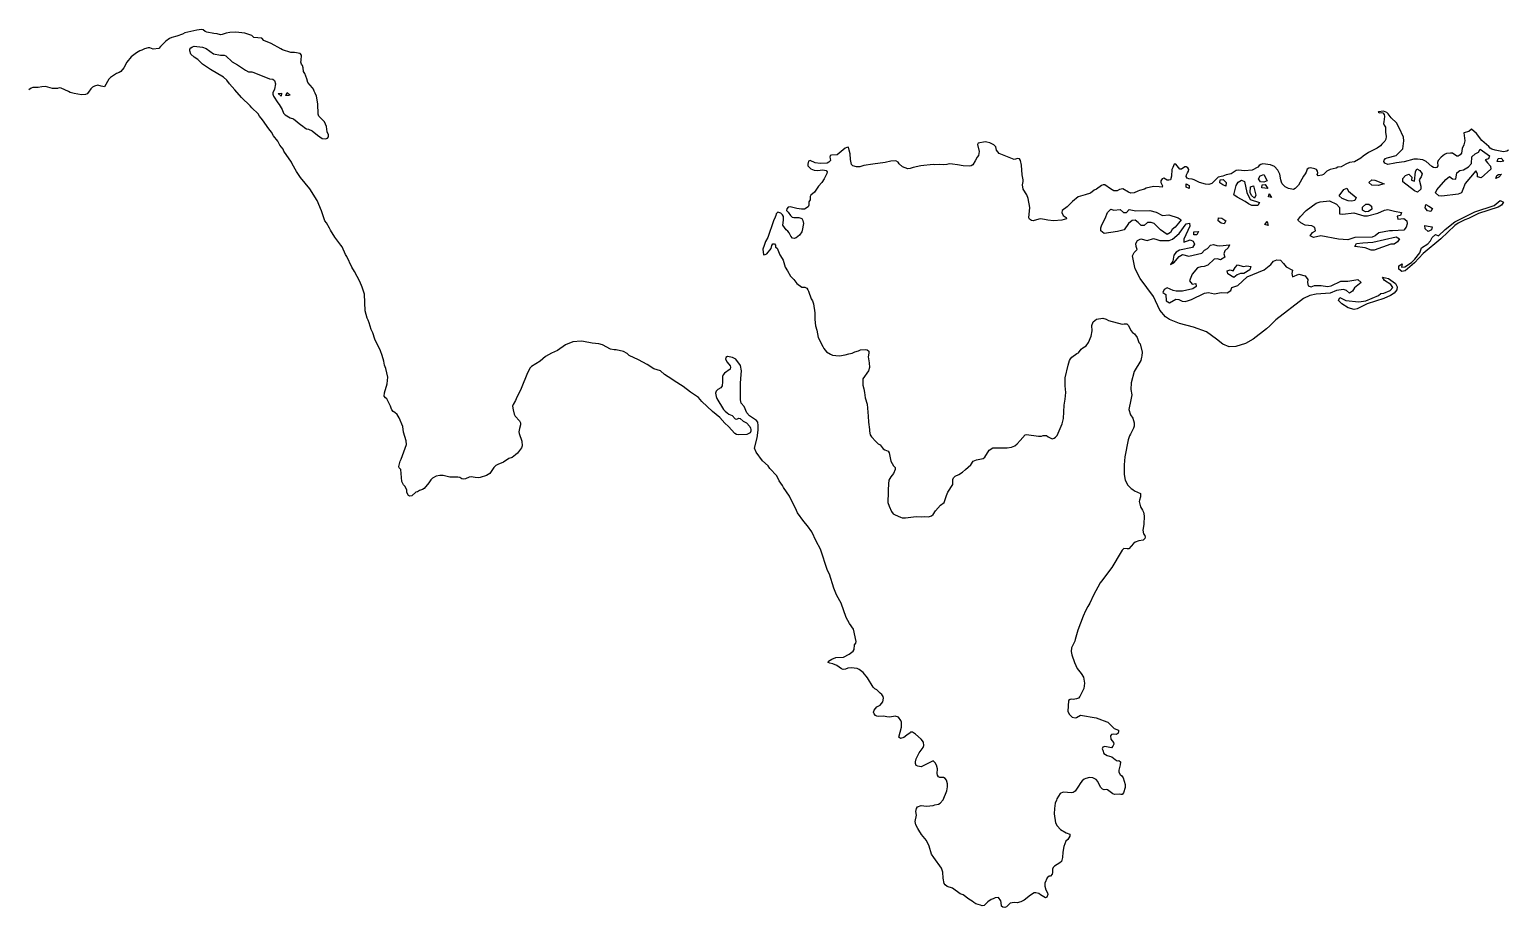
# Model space of a CAD drawing. Extents: x 496279 to 1293719, y 5653962 to 6239536.
# Drawn here: x 901077 to 1000141, y 5653962 to 5712726 of the extents above; entities that cross this region are included whole.
import ezdxf

# ---------------------------------------------------------------- set-up
doc = ezdxf.new("R2010")
doc.units = 0

# ---------------------------------------------------------------- blocks, each defined once
blk = doc.blocks.new('REGION0')
at = {"color": 7, "linetype": 'CONTINUOUS'}
blk.add_lwpolyline([(1000143.970341, 5704651.577874), (1000038.109805, 5704594.999189), (999816.658603, 5704534.421303), (999262.981121, 5704651.067976), (999038.099635, 5704718.034584), (998927.349296, 5704777.072777), (998821.307352, 5704900.148165), (998364.452927, 5705302.397722), (998002.318862, 5705762.685674), (997665.854204, 5706055.407135), (997489.23582, 5705914.565301), (997151.187954, 5705824.063399), (997226.208919, 5705269.914219), (997143.997551, 5705020.674062), (997036.858905, 5704772.553681), (996987.903149, 5704456.666853), (996903.358199, 5704334.931197), (996782.523156, 5704254.937195), (996680.430985, 5704262.425697), (996387.644723, 5704448.768432), (996260.600537, 5704458.376511), (996002.298522, 5704425.533079), (995870.009959, 5704358.066571), (995749.001752, 5704278.06257), (995641.104486, 5704196.468887), (995433.456877, 5703968.864404), (995398.370682, 5703830.891996), (995407.845191, 5703612.715627), (995335.83397, 5703503.577452), (995231.160841, 5703472.073752), (995130.76732, 5703492.48967), (995019.918031, 5703551.477873), (994623.233752, 5703885.940987), (994401.625878, 5704003.997378), (994047.721195, 5704055.547069), (993804.517376, 5704047.128752), (993166.014585, 5703876.442886), (992638.418804, 5703812.265721), (992534.298148, 5703793.739425), (992067.738329, 5703699.848202), (991856.429552, 5703778.272519), (991800.967801, 5703885.071161), (991807.391338, 5703986.140949), (991917.37481, 5704093.649449), (992022.691118, 5704137.190742), (992621.696171, 5704298.588465), (993062.858696, 5704751.847822), (993140.336932, 5705282.181765), (993118.320447, 5705513.935419), (992832.452474, 5706159.456327), (992639.490768, 5706492.999625), (992292.182784, 5706811.215988), (992094.257061, 5707080.712093), (991986.137157, 5707177.712695), (991763.473811, 5707270.764087), (991427.141086, 5707218.274584), (991413.584869, 5707206.846869), (991512.906426, 5707161.345968), (991616.045822, 5707178.852467), (991729.484316, 5707157.896658), (991823.49553, 5707036.340967), (991838.923561, 5706908.266579), (991788.285647, 5706554.357354), (991767.275159, 5706440.910042), (991822.283387, 5706322.103801), (991916.278109, 5706200.538112), (991904.247378, 5705855.947023), (991946.482747, 5705559.176372), (991934.262361, 5705394.129378), (991861.113209, 5705258.916418), (991654.562302, 5705057.266744), (991569.934893, 5704935.611073), (991341.697336, 5704786.01099), (990772.740249, 5704507.926602), (990409.451761, 5704252.917599), (990258.774899, 5704110.126154), (989832.974437, 5703872.8736), (989484.577999, 5703821.973779), (989260.554083, 5703722.363699), (988927.024956, 5703529.362296), (988708.270155, 5703506.796808), (988601.552048, 5703451.247917), (988199.433738, 5703364.565252), (987974.313121, 5703240.919979), (987754.313193, 5703026.84279), (987635.514881, 5702970.803997), (987389.779578, 5702925.443068), (987333.17165, 5703031.271904), (987379.158892, 5703142.619637), (987361.677638, 5703246.718819), (987280.109449, 5703354.637237), (987181.299136, 5703412.095747), (986879.895935, 5703472.48367), (986775.800017, 5703453.887389), (986669.444729, 5703385.361093), (986603.551947, 5703185.581046), (986530.963515, 5703063.355488), (986417.764151, 5702905.836989), (986080.367709, 5702304.557233), (985846.753842, 5702078.012538), (985740.951028, 5702022.493641), (985413.631044, 5702083.971346), (985179.01118, 5702202.547633), (984989.389053, 5702408.566434), (984945.834344, 5702513.79539), (984893.003027, 5702657.50665), (984818.748928, 5703046.018955), (984697.410887, 5703323.233518), (984471.877976, 5703555.846999), (984211.778361, 5703664.45528), (983693.393222, 5703739.380296), (983563.10016, 5703697.928586), (983442.825837, 5703629.982174), (983345.714174, 5703521.833801), (982973.198553, 5703306.446875), (982460.305166, 5703279.732217), (982053.882509, 5703321.563852), (981912.201896, 5703293.699424), (981576.578317, 5703074.573245), (981240.715607, 5703010.076143), (981015.553761, 5702910.546047), (980705.278, 5702856.966762), (980279.21367, 5702427.212705), (980069.331429, 5702353.167512), (979840.31876, 5702370.114123), (979453.661464, 5702499.478253), (979096.474924, 5702678.66242), (978958.537937, 5702713.735406), (978742.537257, 5702729.192315), (978618.189472, 5702776.812791), (978550.243467, 5702896.17892), (978571.220971, 5703009.516255), (978643.825895, 5703132.791602), (978715.754657, 5703241.949773), (978723.761401, 5703356.066952), (978668.332634, 5703462.745618), (978558.060556, 5703533.821404), (978456.009614, 5703541.299909), (978240.248065, 5703378.152535), (978138.30432, 5703385.621041), (977857.169479, 5703725.043163), (977753.098298, 5703707.436684), (977661.107324, 5703483.761415), (977600.376459, 5703359.996166), (977568.967923, 5702915.974962), (977513.415467, 5702677.742604), (977382.240098, 5702636.240903), (977281.706397, 5702655.766998), (977060.172736, 5702773.743405), (976941.918651, 5702730.791995), (976855.790494, 5702597.168717), (976860.738018, 5702481.611826), (976959.894658, 5702270.544035), (976940.409656, 5702170.154112), (976738.558897, 5702210.026138), (976355.42259, 5702211.825778), (975875.224095, 5702105.387064), (975756.450521, 5702050.418056), (975418.485113, 5701959.846169), (975313.317231, 5701916.304877), (975074.137399, 5701793.389457), (974844.04452, 5701784.411253), (974682.235727, 5701846.688798), (974302.694621, 5702065.884963), (974081.861859, 5702017.424655), (973935.909882, 5701938.520434), (973819.865692, 5701921.593819), (973718.358978, 5701942.019734), (973485.388289, 5702073.613418), (973095.44089, 5702331.491847), (972992.911687, 5702325.892967), (972887.587134, 5702282.331678), (972537.937322, 5702038.85037), (972392.612032, 5701973.033532), (972136.165339, 5701774.593216), (971783.629471, 5701672.71359), (971639.903881, 5701618.824367), (971327.385242, 5701539.170296), (970934.271426, 5701222.42364), (970589.560893, 5700864.325252), (970251.372847, 5700608.266459), (970216.764912, 5700482.461618), (970303.841346, 5700271.983709), (970512.461968, 5700155.517001), (970543.969454, 5700050.777946), (970229.991295, 5699958.246451), (969665.643652, 5699922.773545), (969298.174506, 5699961.885723), (969186.343957, 5699994.919117), (968820.070463, 5700060.146073), (968691.954313, 5700043.629376), (968312.223552, 5699917.794541), (968187.389259, 5699952.357629), (968052.181657, 5700025.532995), (968020.632942, 5700130.262051), (968070.751366, 5700816.13489), (967960.405075, 5701410.795969), (967876.008551, 5701659.196293), (967636.226769, 5702046.908758), (967579.486908, 5702332.241697), (967634.48689, 5702557.486652), (967629.506382, 5702673.133525), (967563.407453, 5702997.028752), (967521.856492, 5703650.828005), (967467.169853, 5703961.105955), (967385.634647, 5704068.984382), (967285.768862, 5704101.49788), (967024.42412, 5704018.664445), (966913.038848, 5704064.665245), (966020.538388, 5704435.681049), (965857.954483, 5704663.545481), (965797.446257, 5704884.761242), (965678.450044, 5705008.426511), (965407.531841, 5705142.639671), (965205.66459, 5705183.551489), (965092.127146, 5705203.557489), (964614.270479, 5705123.173564), (964581.699275, 5705023.323532), (964688.763708, 5704556.216944), (964644.021594, 5704291.349913), (964546.068852, 5704183.291522), (964426.833508, 5703936.710834), (964267.242856, 5703680.881995), (964160.813355, 5703611.315907), (964056.23093, 5703580.871995), (963610.698091, 5703600.29811), (963245.991313, 5703677.512669), (962903.49892, 5703714.525267), (962687.522979, 5703729.992174), (962532.475802, 5703690.650041), (962287.721759, 5703669.224326), (962046.719588, 5703686.810809), (961726.185959, 5703671.783814), (961612.730974, 5703692.859599), (960776.170525, 5703598.978374), (960271.151949, 5703495.749018), (960061.137774, 5703420.764013), (959905.645321, 5703394.42928), (959545.638691, 5703534.501268), (959330.982089, 5703741.589854), (959263.085559, 5703861.855803), (959116.391454, 5703948.568463), (958768.638194, 5703909.586258), (958393.236516, 5703834.741226), (957563.577865, 5703713.615449), (956972.488852, 5703617.134743), (956699.707081, 5703547.788611), (956469.696661, 5703538.820404), (956218.36241, 5703594.929184), (956136.79422, 5703702.80761), (956058.351217, 5704040.260126), (956047.441925, 5704411.845816), (955987.461435, 5704645.169156), (955938.332516, 5704852.91761), (955822.23885, 5704835.951003), (955715.561973, 5704780.442104), (955185.49243, 5704333.221539), (954801.811895, 5704321.863811), (954698.235467, 5704291.349913), (954677.818682, 5704190.890003), (954708.245958, 5704086.310917), (954725.273689, 5703970.224132), (954628.359927, 5703862.115751), (954508.943174, 5703794.179337), (954034.21994, 5703764.81521), (953704.912701, 5703801.227928), (953371.548491, 5703953.297517), (953266.364117, 5703909.706234), (953200.405368, 5703709.996172), (953205.41886, 5703594.389292), (953420.603198, 5703400.488068), (953631.738811, 5703321.02396), (953860.075319, 5703291.939776), (954208.397545, 5703343.919381), (954435.291024, 5703301.857792), (954503.731782, 5703194.649232), (954482.746032, 5703081.181923), (954410.174091, 5702958.966364), (954305.179373, 5702736.880777), (954147.097715, 5702493.089531), (953925.036317, 5702254.067331), (953653.656346, 5701851.707795), (953410.254626, 5701652.787575), (953364.778628, 5701553.537423), (953374.302613, 5701336.48083), (953275.220187, 5701203.41744), (953284.191698, 5700972.253669), (953225.151237, 5700861.515814), (952983.431676, 5700700.597995), (952779.890512, 5700702.507613), (952477.093759, 5700749.858144), (952038.009194, 5700870.464025), (951896.493498, 5700842.529611), (951799.390081, 5700734.411233), (951778.363101, 5700621.053902), (951885.015241, 5700512.025706), (952047.425982, 5700283.28145), (952166.93344, 5700171.733758), (952266.856946, 5700139.300244), (952599.347093, 5700153.767351), (952810.548673, 5700075.323038), (952866.472193, 5699955.576985), (952914.059134, 5699735.800936), (952906.588372, 5699633.82133), (952863.990185, 5699395.019086), (952799.086908, 5699195.249036), (952654.495501, 5698962.925496), (952436.771433, 5698774.893099), (952305.455884, 5698732.451587), (952193.691302, 5698766.454787), (952074.637368, 5698890.020076), (951963.713866, 5699127.542576), (951870.139683, 5699235.940898), (951748.562511, 5699321.533781), (951542.01985, 5699642.489596), (951590.489099, 5699971.333834), (951570.047577, 5700214.955114), (951513.538599, 5700321.68377), (951407.620343, 5700443.69937), (951207.352792, 5700496.648781), (951098.894806, 5700402.087691), (951064.872328, 5700290.260055), (951017.310125, 5700165.934917), (950910.666231, 5699930.871925), (950523.143119, 5698797.53857), (950364.401791, 5698540.689935), (950293.742893, 5698278.072454), (950198.956567, 5698016.374788), (950236.392837, 5697656.686719), (950351.876308, 5697660.715913), (950470.089163, 5697703.58734), (950752.353689, 5698078.42238), (950805.267465, 5698278.662336), (950864.266696, 5698389.40019), (950966.762915, 5698394.939083), (951035.352098, 5698287.64054), (951052.223157, 5698171.573751), (951160.88729, 5698087.630539), (951333.926964, 5697641.659724), (951495.414168, 5697412.965459), (951551.469622, 5697294.229204), (951683.279924, 5696825.093022), (951844.165179, 5696583.371362), (952048.077406, 5696224.323165), (952274.566838, 5695990.779869), (952471.437089, 5695721.373745), (952812.362766, 5695492.749465), (953016.332714, 5695477.862442), (953139.064309, 5695418.244365), (953208.552292, 5695310.985815), (953264.178961, 5695205.176974), (953444.268857, 5694693.769246), (953525.325803, 5694573.913215), (953587.301794, 5694364.555083), (953671.088124, 5693759.146153), (953689.633096, 5693311.025768), (953723.663819, 5692900.347896), (953818.342949, 5692612.335493), (953897.198246, 5692121.413668), (954211.36606, 5691511.915556), (954290.757338, 5691378.992138), (954466.872723, 5691161.725588), (954735.102771, 5690989.420045), (954859.318623, 5690941.839561), (955086.261578, 5690900.827762), (955328.665547, 5690895.228882), (955715.034237, 5690944.429043), (955963.40822, 5691028.862158), (956182.649528, 5691064.35506), (956368.140472, 5691152.517429), (956602.389272, 5691212.445445), (956747.69807, 5691278.27228), (957081.928096, 5691305.6768), (957195.374836, 5691284.631009), (957303.973002, 5691200.697794), (957307.35381, 5691072.113508), (957249.682165, 5690808.886149), (957295.933274, 5690562.165488), (957310.79234, 5690421.003718), (957340.419767, 5690112.825348), (957284.883803, 5689874.552998), (956888.364441, 5689341.269644), (956883.928161, 5688920.293831), (956955.873415, 5688685.460793), (957015.14476, 5688438.090263), (957052.581029, 5688078.432188), (957175.650705, 5687660.775711), (957258.389808, 5686850.727705), (957280.125933, 5686453.627118), (957346.86804, 5685964.224989), (957338.877788, 5685850.237784), (957384.625899, 5685591.389549), (957464.594389, 5685470.52372), (957773.179746, 5685142.059406), (957916.550764, 5685004.366942), (958050.175158, 5684918.284157), (958249.477942, 5684660.775654), (958358.661565, 5684588.800048), (958582.273187, 5684496.688468), (958650.804649, 5684389.399924), (958776.677921, 5683831.221549), (958945.306052, 5683512.83522), (959051.727307, 5683402.897206), (959068.144843, 5683274.782826), (958958.887007, 5683001.73743), (958777.914802, 5682785.020769), (958646.871367, 5682564.074954), (958604.248442, 5682325.262712), (958598.105265, 5681891.219512), (958588.111266, 5681752.2673), (958577.3504, 5681075.65261), (958648.207198, 5680815.764583), (958814.097699, 5680459.415846), (958930.941739, 5680310.855555), (959053.013663, 5680237.340257), (959425.380859, 5680083.591004), (959525.279627, 5680051.017518), (959753.220333, 5680034.060909), (960475.23734, 5680122.673188), (960805.204249, 5680099.05791), (961048.919312, 5680119.473828), (961291.438724, 5680114.764769), (961499.655298, 5680175.922539), (961608.632774, 5680258.366052), (961753.743671, 5680502.757178), (962100.58164, 5680885.680601), (962343.554574, 5681072.623216), (962492.211198, 5681534.460857), (962584.342352, 5681757.086336), (962915.735798, 5682270.173729), (962914.828752, 5682614.184933), (962960.956173, 5682726.492474), (963070.296467, 5682820.053763), (963321.399834, 5682942.409294), (963563.342035, 5683104.29692), (963779.128321, 5683267.284325), (964121.084732, 5683587.350318), (964292.236101, 5683829.511891), (964516.358967, 5683929.011993), (964956.292857, 5684012.015393), (965077.738095, 5684104.956807), (965366.962139, 5684569.743858), (965595.785153, 5684732.15138), (966055.401945, 5684737.040402), (966565.491735, 5684725.65268), (966850.700038, 5684781.351541), (967074.204463, 5684867.794254), (967236.400812, 5684996.188578), (967443.495947, 5685211.765466), (967765.315933, 5685596.768473), (967868.925345, 5685627.412345), (968665.072762, 5685506.116602), (968870.205379, 5685517.134398), (968973.823037, 5685547.768272), (969191.489383, 5685545.208784), (969313.041817, 5685459.625899), (969583.976512, 5685325.272767), (969702.280072, 5685368.284166), (969808.511672, 5685436.87045), (969906.53038, 5685544.858854), (970244.297887, 5686337.580325), (970334.515999, 5686700.727702), (970372.702643, 5687591.749515), (970453.503966, 5687994.458981), (970497.594656, 5688424.892902), (970453.743096, 5688888.190251), (970440.52496, 5689412.435412), (970642.0129, 5690253.27726), (970741.557096, 5690577.852351), (970800.473868, 5690688.610202), (970885.521817, 5690797.238478), (971234.190369, 5691039.779974), (971340.413723, 5691083.281275), (971523.645298, 5691325.962743), (971632.144513, 5691419.484041), (971859.813105, 5691556.956549), (972003.464482, 5691789.390067), (972187.298006, 5692209.706011), (972263.926917, 5692561.39568), (972225.583601, 5692922.173532), (972320.798712, 5693169.863998), (972549.572251, 5693332.341506), (972976.667315, 5693416.874601), (973201.441605, 5693349.838007), (973348.993281, 5693262.21553), (974274.658648, 5693003.847198), (974392.228325, 5693033.821204), (974582.2545, 5693020.433881), (974701.803187, 5692909.925981), (974856.817379, 5692579.032153), (974949.187664, 5692444.629031), (975096.92075, 5692357.846386), (975270.925191, 5692115.534844), (975374.856192, 5691788.920161), (975469.395141, 5691679.452052), (975595.944576, 5691134.191094), (975591.376361, 5690892.679392), (975557.898111, 5690792.799366), (975516.792427, 5690565.95473), (975068.876531, 5689845.298848), (974859.348863, 5689068.9641), (974853.271653, 5688634.900904), (974905.171187, 5688286.54057), (974813.089507, 5687718.754116), (974747.040054, 5687519.044055), (974718.031067, 5687291.589541), (974819.33988, 5686927.002452), (974983.449272, 5686711.125623), (975075.019707, 5686398.168208), (975072.578928, 5686180.611716), (975024.365301, 5686044.268981), (974817.435083, 5685650.147798), (974756.968086, 5685527.362353), (974660.540831, 5685252.787263), (974451.334752, 5684119.383922), (974401.315278, 5683599.997789), (974391.849014, 5682949.317913), (974467.587371, 5682573.882993), (974647.100056, 5682228.881986), (974861.014529, 5682008.776003), (974983.259617, 5681936.210515), (975103.385515, 5681838.680019), (975487.173247, 5681670.313689), (975484.757205, 5681453.746998), (975417.635788, 5681229.031937), (975410.099059, 5681127.032335), (975487.074296, 5680776.47244), (975623.535271, 5680549.867757), (975704.48502, 5680428.931942), (975736.371816, 5680171.713381), (975721.141686, 5679598.617989), (975641.742162, 5679207.866132), (975701.697915, 5678974.492802), (975781.608683, 5678853.626973), (975813.165645, 5678748.817933), (975779.629673, 5678649.057883), (975682.757141, 5678541.979297), (975374.468636, 5678512.415209), (975137.407993, 5678414.444801), (975029.469497, 5678332.99109), (974722.673495, 5677972.213239), (974606.530354, 5677955.346612), (974378.094896, 5677984.370808), (974268.136161, 5677877.952089), (974197.056724, 5677767.624153), (973572.002954, 5676714.854687), (972892.476937, 5675793.728894), (972795.357029, 5675685.64051), (972352.817442, 5674862.525117), (972109.795033, 5674331.541304), (971966.679637, 5674112.155177), (971817.223163, 5673815.784445), (971651.044057, 5673457.985998), (971288.398747, 5672513.904797), (971116.36507, 5671887.58005), (971095.907056, 5671787.150134), (970871.289438, 5671331.631229), (970855.13577, 5671102.627025), (970902.112516, 5670869.83358), (971068.637949, 5670346.868163), (971245.347037, 5669963.964736), (971527.306466, 5669624.552612), (971674.60252, 5669371.253267), (971735.24268, 5668971.323245), (971696.577775, 5668616.914121), (971428.380711, 5668087.120069), (971331.442212, 5667979.001691), (971212.553195, 5667924.042682), (970991.877105, 5667875.632363), (970891.425863, 5667896.028284), (970775.348689, 5667879.131663), (970667.946175, 5667809.655557), (970627.937193, 5667085.130448), (970727.910174, 5666874.132644), (970812.620041, 5666816.224224), (970907.158991, 5666707.665934), (971107.467772, 5666654.746517), (971211.712116, 5666673.242818), (971465.520129, 5666833.580753), (972524.917087, 5666654.426581), (972885.797779, 5666514.094644), (972997.059362, 5666467.044054), (973308.769906, 5666368.10384), (973736.821491, 5665928.931666), (974010.403111, 5665832.590932), (974028.882116, 5665729.471554), (973996.500567, 5665629.53154), (973886.879913, 5665535.040437), (973672.520162, 5665563.584728), (973543.455737, 5665547.178009), (973484.341063, 5665436.470149), (973506.802825, 5665217.733892), (973694.767532, 5664999.817471), (973699.764531, 5664885.250382), (973652.095132, 5664760.925245), (973542.062184, 5664653.516725), (973114.373417, 5664735.500329), (972971.159071, 5664694.748479), (972937.029397, 5664582.870852), (972980.584105, 5664477.561912), (973042.659048, 5664268.25377), (973261.974569, 5664125.162385), (973575.705351, 5664051.167183), (973790.807231, 5663857.026007), (973939.035068, 5663782.300951), (974042.12499, 5663800.817248), (974150.236649, 5663703.776654), (974123.214919, 5663501.27715), (974033.508051, 5663150.177364), (974049.966817, 5663021.093178), (974140.110715, 5662861.575079), (974248.197637, 5662764.514489), (974329.114402, 5662643.568676), (974462.499666, 5662187.219937), (974460.471181, 5661982.780821), (974345.746331, 5661633.640642), (974273.702126, 5661524.512466), (974171.156432, 5661519.013565), (974071.257664, 5661551.467075), (973750.006644, 5661523.502668), (973637.252558, 5661557.625844), (973287.404845, 5661837.829808), (973187.052554, 5661858.375699), (973070.868184, 5661841.41909), (972958.056376, 5661874.532468), (972814.70185, 5662012.264925), (972625.970277, 5662396.768031), (972532.033276, 5662518.253736), (972311.513858, 5662636.330123), (972083.103137, 5662665.464297), (971835.265137, 5662594.088571), (971729.38811, 5662537.58987), (971594.328933, 5662432.220941), (971497.332713, 5662325.132357), (971307.66111, 5662006.556066), (971109.43029, 5661740.449283), (970987.935577, 5661646.408089), (970884.862147, 5661628.971576), (970325.75888, 5661668.65364), (970115.967344, 5661594.618446), (969898.581357, 5661240.119339), (969866.183317, 5661140.279305), (969786.618875, 5660929.131531), (969724.42849, 5660588.729605), (969710.715601, 5660232.280887), (969807.324266, 5659626.202092), (969907.280755, 5659414.094509), (970132.698223, 5659180.411241), (970524.657616, 5658948.537612), (970760.365935, 5658854.776362), (970752.293224, 5658740.779159), (970620.590119, 5658507.90573), (970496.96797, 5658389.029503), (970357.225137, 5658041.029096), (970291.3406, 5657662.734748), (970277.578236, 5657306.276033), (970194.847378, 5657045.158251), (970097.851158, 5656937.049871), (969738.743328, 5656733.200637), (969641.689387, 5656625.212232), (969608.24412, 5656525.332207), (969605.588949, 5656308.775514), (969584.545477, 5656195.338199), (969473.43232, 5656062.884687), (969369.245697, 5656044.378388), (969234.203012, 5655939.999262), (969092.975922, 5655580.151225), (969090.864978, 5655375.622127), (969163.783245, 5655140.609125), (969275.803449, 5654927.991644), (969281.295201, 5654825.442152), (969230.40991, 5654650.13721), (969123.584608, 5654594.678301), (968793.535239, 5654796.937853), (968686.462561, 5654893.868468), (968485.172521, 5654946.947853), (968382.107337, 5654929.381366), (968128.736355, 5654781.121016), (967695.456885, 5654442.188796), (967576.097853, 5654374.192394), (967470.962955, 5654330.751081), (967236.00501, 5654258.845461), (967021.12577, 5654299.437343), (966775.340992, 5654254.136403), (966514.103446, 5653991.818861), (966396.344113, 5653961.954833), (966282.320162, 5653969.97323), (966173.75498, 5654055.036219), (966164.898911, 5654285.180194), (966134.949895, 5654401.776877), (965972.011418, 5654617.703696), (965753.281354, 5654595.168203), (965621.017529, 5654528.811473), (965491.309924, 5654499.507333), (965260.953178, 5654325.072217), (965014.681893, 5654087.239779), (964884.001276, 5654058.895447), (964774.22395, 5654117.913644), (964459.544892, 5654190.999029), (964326.538938, 5654290.189193), (964218.493246, 5654387.219788), (963985.580278, 5654518.853464), (963611.481449, 5654814.224396), (963411.131439, 5654867.223797), (962902.402219, 5655248.777493), (962553.329619, 5655363.494552), (962407.295183, 5655463.294594), (962350.786206, 5655569.063442), (962274.074837, 5655919.573347), (962251.514125, 5656316.69393), (962168.742037, 5656578.151644), (961646.200978, 5657305.386211), (961496.686783, 5657532.650762), (961330.285038, 5658055.606181), (961168.088689, 5658449.907328), (960824.953118, 5658832.100897), (960655.920939, 5659137.519819), (960574.426963, 5659246.408043), (960439.128656, 5659498.107708), (960403.102431, 5659705.306272), (960485.717846, 5660146.038134), (960451.926253, 5660378.18171), (960478.849033, 5660580.671216), (960564.523668, 5660702.246903), (960812.295701, 5660773.512651), (961154.763356, 5660735.310291), (961603.990347, 5660779.751404), (961723.811147, 5660834.670421), (961969.604171, 5660880.941168), (962075.365756, 5660937.449867), (962269.457147, 5661152.60684), (962519.546271, 5661773.492674), (962575.807872, 5662024.752427), (962566.275642, 5662241.75903), (962493.332637, 5662476.78203), (962400.533566, 5662599.177553), (962301.7315, 5662656.716047), (962060.176855, 5662661.365117), (961960.937757, 5662706.896012), (961892.35682, 5662814.254542), (961873.910799, 5662917.313932), (961885.438531, 5663248.777646), (961838.577227, 5663481.581089), (961746.792399, 5663629.09159), (961616.416879, 5663766.164178), (961379.405712, 5663668.313746), (960808.329436, 5663364.504502), (960581.485431, 5663406.686067), (960458.712608, 5663466.27415), (960415.768094, 5663584.480511), (960412.387285, 5663711.965017), (960477.381267, 5663911.785057), (960660.893202, 5664319.853451), (960941.129243, 5664669.633501), (960988.749167, 5664793.888653), (960953.308399, 5665013.094816), (960803.233485, 5665228.421754), (960430.190128, 5665548.787687), (960210.899345, 5665692.818884), (960082.395638, 5665689.429562), (960067.676752, 5665651.957055), (959850.917452, 5665488.999644), (959635.106428, 5665325.992242), (959413.754176, 5665265.624315), (959305.659009, 5665362.65491), (959482.904079, 5666038.81969), (959480.611726, 5666370.973266), (959437.997047, 5666476.11224), (959275.611043, 5666704.946478), (959062.859237, 5666771.54316), (958712.467297, 5666694.728521), (958496.474864, 5666710.23542), (958284.184828, 5666763.754717), (957937.577744, 5666749.977472), (957836.656487, 5666757.425983), (957737.326684, 5666802.886891), (957657.358194, 5666923.792713), (957614.438418, 5667041.96908), (957662.041851, 5667165.244427), (957843.154236, 5667381.931094), (958055.699894, 5667495.028476), (958238.222324, 5667723.662754), (958280.894724, 5667963.464798), (958250.92097, 5668080.111471), (958171.603905, 5668214.014693), (958062.956264, 5668298.017894), (957823.067286, 5668520.303441), (957700.863428, 5668592.838935), (957581.900198, 5668716.444216), (957217.754139, 5669329.311655), (956912.97013, 5669695.738376), (956645.28431, 5669881.021323), (956510.101445, 5669955.186492), (956105.29498, 5670009.215687), (955899.692348, 5669986.150299), (955727.84008, 5669909.415645), (955586.662465, 5669893.628802), (955473.850657, 5669927.701988), (955145.994692, 5670155.746383), (954886.538254, 5670276.52223), (954684.085546, 5670303.496836), (954572.741505, 5670349.497637), (954605.296217, 5670449.357667), (954820.002294, 5670587.390063), (955094.919746, 5670682.581026), (955606.617481, 5670709.11572), (955980.180328, 5670924.392669), (956236.75071, 5671123.702811), (956308.745439, 5671232.860981), (956331.132988, 5671537.809997), (956415.785134, 5671659.495662), (956449.238647, 5671759.295704), (956279.068537, 5672588.159947), (955999.871476, 5672965.644457), (955785.726118, 5673364.184757), (955433.7922, 5674321.443323), (955343.384433, 5674480.901435), (955130.797545, 5674891.479327), (954957.304348, 5675325.302571), (954655.818689, 5676266.314386), (954519.877204, 5676506.06644), (954061.489047, 5677942.379205), (953768.603835, 5678486.900311), (953468.313827, 5679095.778547), (953191.763692, 5679511.175476), (952943.084612, 5679784.88074), (952513.754917, 5680377.502227), (952459.917603, 5680521.213487), (951980.881776, 5681488.04014), (951576.586555, 5682078.482063), (951510.149545, 5682210.875587), (951288.48395, 5682507.356297), (951135.605439, 5682863.195136), (950672.327478, 5683342.829218), (950544.70608, 5683517.924202), (950173.740684, 5683864.224949), (949755.880999, 5684443.169171), (949633.512223, 5684694.268956), (949825.377228, 5685407.936236), (949887.196549, 5685901.707491), (949876.559371, 5686118.814074), (949884.104346, 5686220.783682), (949861.617846, 5686439.459951), (949781.624619, 5686560.2258), (949305.466603, 5686861.965458), (949116.495899, 5687079.951865), (948955.470464, 5687500.147833), (948740.846846, 5687707.206426), (948705.917322, 5687939.389993), (948698.042512, 5689062.9653), (948739.783128, 5689646.898524), (948757.371578, 5689887.800348), (948705.472045, 5690236.040707), (948391.889688, 5690655.036916), (948170.957975, 5690785.000925), (947830.650739, 5690848.158295), (947711.390658, 5690780.151895), (947703.367422, 5690666.174688), (947802.334407, 5690454.217076), (948015.919045, 5690222.193476), (948033.359069, 5690119.134086), (947998.775872, 5689993.299251), (947635.11632, 5689726.422621), (947537.452184, 5689605.376828), (947503.413214, 5689493.539193), (947502.910216, 5689136.4706), (947471.105879, 5688870.083872), (947384.936491, 5688736.460594), (947172.448554, 5688623.463192), (947062.473328, 5688517.044473), (947027.964343, 5688392.19944), (947062.761933, 5688159.92589), (947117.267163, 5688028.162241), (947561.299253, 5687293.619135), (947681.812707, 5687183.071243), (947799.761694, 5687059.505953), (947921.4708, 5686974.952862), (948131.963235, 5686882.461359), (948346.067364, 5686663.415164), (948447.92865, 5686655.956656), (948580.258442, 5686723.323184), (948680.132473, 5686689.909866), (948884.341552, 5686522.433358), (949105.817492, 5686404.446953), (949317.711726, 5686159.415954), (949361.299418, 5686054.196996), (949392.81515, 5685949.56792), (949383.711705, 5685835.530725), (949337.740955, 5685724.272975), (949126.811488, 5685624.172993), (948563.065794, 5685600.827661), (948436.75549, 5685622.483331), (948314.617599, 5685696.048619), (947900.130477, 5686146.398557), (947661.148546, 5686367.524337), (947317.831566, 5686749.747899), (946824.777753, 5687168.504156), (946119.178282, 5687819.254018), (945883.4947, 5688091.3696), (945347.537602, 5688448.908099), (944852.381091, 5688841.669555), (944265.909768, 5689215.444807), (944095.550003, 5689330.191859), (943607.930221, 5689646.438616), (943331.602725, 5689883.19127), (942894.093121, 5690016.764558), (942455.404358, 5690303.787159), (941865.346079, 5690613.505221), (941248.628888, 5690913.295269), (941104.763118, 5691038.95014), (940859.390633, 5691184.081117), (940381.402033, 5691282.331469), (940240.826366, 5691279.452045), (940002.578318, 5691335.03093), (939461.90458, 5691629.542033), (939210.685771, 5691685.710801), (938767.338089, 5691730.241895), (938174.344279, 5691836.390667), (938035.994998, 5691859.536039), (937471.804027, 5691823.103325), (936984.942866, 5691628.882165), (936434.769881, 5691246.848565), (936038.86896, 5691071.713588), (935638.342103, 5690832.551416), (935271.98615, 5690526.772566), (934709.765943, 5690171.363641), (934601.373924, 5690077.842344), (934424.37623, 5689745.698766), (934004.677716, 5688704.157054), (933672.863731, 5688000.757721), (933626.892981, 5687888.440182), (933467.228115, 5687632.751315), (933434.211634, 5687519.823899), (933467.541459, 5687274.722914), (933547.625391, 5686975.352782), (933615.637363, 5686855.996651), (933899.155262, 5686529.761892), (933967.010562, 5686409.405961), (933968.882375, 5686268.944051), (933899.781948, 5686019.32397), (933859.245229, 5685804.436943), (933875.629782, 5685676.332562), (934042.872606, 5685166.654488), (934084.3576, 5684856.926427), (934036.778905, 5684732.661278), (933755.124574, 5684370.073789), (933633.1516, 5684264.034994), (933403.908046, 5684089.599878), (933180.453096, 5684003.167163), (932819.39924, 5683774.332925), (932437.689469, 5683622.713246), (932304.930891, 5683543.319124), (932167.818492, 5683412.9252), (931908.378546, 5683010.18574), (931681.814902, 5682873.763022), (931263.683103, 5682737.66024), (931147.597684, 5682720.723627), (930931.704201, 5682736.200532), (930653.983151, 5682781.541465), (930524.39099, 5682753.197133), (930273.864834, 5682642.769217), (930157.78766, 5682625.822606), (930031.262964, 5682647.418287), (929897.73752, 5682733.551062), (929771.930214, 5682768.134146), (929223.497109, 5682770.243724), (928784.998001, 5682877.732228), (928555.515317, 5682881.841407), (928308.36997, 5682823.423089), (928068.777844, 5682687.600251), (927958.678929, 5682580.081753), (927829.828896, 5682385.240717), (927509.130349, 5682000.197719), (927401.777311, 5681931.731411), (927192.422806, 5681869.773801), (927072.634989, 5681788.81999), (926954.925132, 5681758.875978), (926682.893736, 5681524.212907), (926553.293328, 5681494.808787), (926453.49351, 5681527.262297), (926353.471054, 5681739.169919), (926339.255167, 5681893.189118), (926229.378891, 5682130.691622), (926135.417152, 5682252.157332), (926011.943429, 5682478.132141), (925941.597874, 5683274.382906), (925834.112902, 5683384.440896), (925816.615156, 5683487.520282), (925904.738816, 5683825.472698), (925965.766532, 5683961.185558), (926329.797149, 5684942.949224), (926297.069273, 5685201.107598), (926135.30171, 5685786.780474), (926071.915673, 5686148.508136), (925833.626395, 5686727.482352), (925709.187905, 5686953.597133), (925552.829635, 5687091.769501), (925430.650514, 5687164.404976), (925336.218761, 5687273.733112), (925292.672298, 5687378.992062), (925251.352221, 5687509.176028), (925019.107169, 5687998.588155), (924908.925796, 5688069.663941), (924840.40258, 5688176.922491), (924856.449051, 5688405.826715), (925040.777327, 5689017.394413), (925073.257826, 5689461.155669), (924949.487252, 5690045.178876), (924862.996276, 5690267.554405), (924818.171702, 5690526.242672), (924705.516567, 5690904.167094), (924574.959637, 5691219.783977), (924197.034723, 5692000.407867), (924061.019025, 5692418.43427), (923951.052044, 5692655.986764), (923817.139044, 5693098.94818), (923752.40893, 5693270.243924), (923684.982415, 5693402.597456), (923567.231329, 5693896.038777), (923521.35953, 5695022.123582), (923350.01026, 5695480.771861), (923211.24044, 5695860.935835), (922851.827513, 5696537.420551), (922656.111685, 5696831.741692), (922324.470863, 5697545.129028), (922245.137305, 5697677.992458), (922026.959715, 5698191.869693), (921919.45825, 5698301.937681), (921524.926145, 5698840.549969), (921226.582164, 5699307.876513), (921159.262845, 5699441.179854), (920968.288394, 5699799.448208), (920849.465344, 5699922.013697), (920630.553871, 5700601.357841), (920334.04872, 5701274.123301), (919842.743033, 5702074.643212), (919232.66377, 5702820.244106), (918957.078402, 5703235.471068), (918660.79589, 5703728.702432), (918617.818393, 5703846.898795), (918110.375529, 5704597.998589), (918055.878545, 5704729.702251), (917846.078763, 5704999.538289), (917778.182233, 5705118.914416), (917697.867417, 5705252.75765), (917417.400491, 5705604.907226), (917281.994988, 5705856.436925), (917094.689952, 5706087.200777), (916690.914221, 5706690.420144), (916479.003495, 5706935.371159), (916387.169192, 5707081.711894), (915958.020905, 5707495.56913), (915852.737581, 5707630.472152), (915267.296991, 5708183.511555), (914819.661455, 5708700.378191), (914464.98166, 5709095.889096), (914291.125644, 5709338.000679), (914076.477288, 5709544.919299), (913206.380869, 5710053.227647), (913059.884664, 5710140.780138), (912670.654656, 5710411.496), (912348.603786, 5710727.362833), (912104.896968, 5710885.401228), (911888.789093, 5711079.292454), (911803.246392, 5711302.627791), (911810.700662, 5711404.567405), (911882.621179, 5711513.755569), (911988.935237, 5711582.181885), (912107.115109, 5711625.183286), (912650.196642, 5711548.288663), (912898.669574, 5711453.237672), (913396.497749, 5711098.608591), (913862.999846, 5711014.025506), (914104.546244, 5711009.476415), (914228.737359, 5710963.045701), (914647.949366, 5710575.673168), (915015.410267, 5710357.086881), (915538.272915, 5710001.448002), (915748.831318, 5709908.936502), (915976.664827, 5709893.029684), (916089.435405, 5709858.956498), (917156.327863, 5709425.30322), (917370.75358, 5709396.908898), (917480.868987, 5709325.883102), (917554.389203, 5709103.097655), (917489.321008, 5708738.030661), (917382.792557, 5708502.987665), (917376.286562, 5708402.097842), (917417.76331, 5708270.864086), (917705.15677, 5707829.172416), (917798.722706, 5707720.814085), (917991.206152, 5707375.513139), (918076.105675, 5707139.200397), (918195.555411, 5707028.702494), (918525.167748, 5706813.70549), (918749.785366, 5706746.74888), (919244.925385, 5706354.177387), (919368.621747, 5706293.529515), (919512.001011, 5706155.897039), (919634.122411, 5706083.421533), (919759.616373, 5706061.875841), (920007.487357, 5705954.797255), (920356.122926, 5705648.718465), (920686.089835, 5705445.849035), (920899.946587, 5705405.357133), (921031.633201, 5705459.736258), (921101.467512, 5705544.019403), (921110.018483, 5705670.974014), (921022.975033, 5705881.261961), (920959.646718, 5706242.989622), (920830.071048, 5706558.536519), (920579.132599, 5706806.117007), (920460.32604, 5706929.662301), (920419.451241, 5707072.803675), (920380.456501, 5707765.315186), (920289.290114, 5708268.704518), (920215.242162, 5708478.402582), (920134.745936, 5708612.27581), (920104.755691, 5708728.902487), (920036.389147, 5708836.181033), (919716.968711, 5709191.020072), (919658.530199, 5709437.300821), (919505.618704, 5709792.919704), (919425.130724, 5709925.783133), (919404.235679, 5710157.286837), (919350.926101, 5710313.9855), (919282.444114, 5710421.274045), (919252.437377, 5710537.880726), (919261.994345, 5710664.785347), (919299.051305, 5711007.036903), (919206.06258, 5711128.41263), (918827.890288, 5711194.0695), (918572.466084, 5711199.268461), (918010.922038, 5711380.212275), (917901.194187, 5711439.190481), (917263.326329, 5711803.917542), (916766.809248, 5712005.067316), (916625.079159, 5712155.677197), (916104.805715, 5712205.477238), (915973.869476, 5712330.462243), (915487.189724, 5712480.132312), (914893.156933, 5712561.186103), (914495.128576, 5712538.480644), (914235.96899, 5712480.582222), (914106.319107, 5712451.248089), (913987.578516, 5712396.289079), (913871.509588, 5712379.272482), (913646.875478, 5712446.269084), (913418.027727, 5712462.275883), (912953.059362, 5712559.766387), (912828.802281, 5712607.286884), (912695.73036, 5712705.377268), (912594.429793, 5712725.763191), (912273.261232, 5712697.748793), (911468.612317, 5712500.278283), (911321.843999, 5712421.454047), (910941.808141, 5712282.741787), (910604.494157, 5712205.157302), (910459.284309, 5712139.380456), (910203.447811, 5711953.027723), (909845.46142, 5711583.661589), (909746.428469, 5711450.688182), (909360.900858, 5711414.405437), (909138.262249, 5711506.337053), (909022.811762, 5711502.367847), (908775.014991, 5711430.912136), (908589.804406, 5711341.769963), (908473.100546, 5711311.785959), (908246.611114, 5711175.333247), (907881.483797, 5710895.549199), (907588.425421, 5710546.369028), (907395.356518, 5710164.895316), (907197.735893, 5709910.806129), (907079.086006, 5709855.857117), (906908.214997, 5709778.092669), (906507.300584, 5709526.9129), (906395.8411, 5709407.466787), (906105.116307, 5708904.927285), (905864.856265, 5708934.441383), (905652.14569, 5709000.958081), (905430.966601, 5708940.420187), (905285.113575, 5708861.565957), (905175.839248, 5708767.164835), (905032.361033, 5708535.761111), (904934.449521, 5708427.742713), (904817.242662, 5708384.831294), (904559.221007, 5708352.977665), (904067.717418, 5708438.630536), (903805.556334, 5708521.304003), (903694.921437, 5708580.242216), (903200.531793, 5708807.376793), (903061.580564, 5708817.424784), (902944.085099, 5708787.520764), (902612.114443, 5708785.961076), (902149.891954, 5708921.443982), (901892.876295, 5708888.560558), (901659.155232, 5708841.689931), (901302.29028, 5708841.210027), (901184.118654, 5708799.308407), (901023.315858, 5708696.079051)], dxfattribs=at)

msp = doc.modelspace()

# ---------------------------------------------------------------- linework, layer by layer
at = {"color": 7, "linetype": 'CONTINUOUS'}
for points in [[(917723.874905, 5708439.990264), (917942.24215, 5708480.522158), (917933.320114, 5708277.422774)], [(918533.990834, 5708325.363187), (918443.838689, 5708304.267406), (918240.784032, 5708314.165426), (918338.728528, 5708513.355592)], [(997251.540245, 5702433.371473), (997080.570286, 5702011.485842), (996988.983359, 5701800.747986), (996778.581628, 5701713.655403), (995682.919315, 5701575.992932), (995480.359411, 5701603.017528), (995251.256037, 5701798.62841), (995342.05136, 5701996.258887), (995954.604384, 5702692.849582), (996185.439392, 5702880.392077), (996404.944568, 5702736.320889), (996608.00747, 5702722.41367), (996676.332786, 5703138.910379), (996892.218023, 5703301.947774), (997126.11225, 5703348.878389), (997458.594151, 5703542.089751), (997678.668292, 5703756.156941), (997698.169785, 5704201.797822), (997918.260418, 5704415.865012), (998129.321819, 5704515.055176), (998245.250567, 5704711.65586), (998878.104934, 5704269.494284), (998800.181422, 5704071.29392), (998590.736212, 5704009.156346), (998728.937067, 5703795.499074), (998943.519456, 5703588.440481), (998954.676124, 5703383.191527), (998312.190575, 5702804.327289), (998073.818839, 5702858.966362), (998075.806094, 5703063.485462), (997963.58799, 5703276.172929)], [(999656.655656, 5704110.086162), (999839.540904, 5703909.446286), (999620.068712, 5703868.804414), (999392.276432, 5703891.829809), (999452.273414, 5704093.929393)], [(993856.070583, 5701923.953347), (993057.399927, 5702542.819586), (993072.42391, 5702746.848784), (993239.889373, 5702951.227912), (993463.344323, 5703037.710617), (993667.1576, 5702857.236708), (993653.164352, 5702653.147522), (993851.535352, 5702575.243101), (993921.856168, 5703196.238914), (993999.730206, 5703394.469272), (994196.839587, 5703291.559852), (994372.905497, 5703074.193321), (994306.979732, 5702874.333289), (994152.58398, 5702668.494453), (994275.769097, 5702251.687806), (994272.289338, 5702034.121316), (994054.334386, 5701846.058924)], [(978754.295874, 5702289.360273), (978757.412815, 5702084.501241), (978558.167752, 5702183.571428), (978555.496089, 5702400.328081)], [(981236.460736, 5702479.552238), (981213.438254, 5702250.837976), (981012.016281, 5702323.903365), (980802.884415, 5702474.473254), (980837.912889, 5702676.592833), (981041.693183, 5702679.7622)], [(982515.074264, 5701207.746575), (981975.695128, 5701514.195291), (981756.882606, 5701670.284076), (981903.716891, 5702297.848575), (982047.739333, 5702517.334682), (982261.447659, 5702655.437064), (982458.548795, 5702551.487852), (982622.798367, 5701811.935748), (982844.315536, 5701349.728181), (983455.648171, 5701152.447633), (983352.714921, 5700955.34705), (982944.535893, 5700959.106298), (982733.878541, 5701050.627995)], [(982837.694099, 5701818.604415), (982867.478197, 5702199.428257), (983075.150544, 5702266.624819), (983224.062789, 5701635.131106), (983138.891153, 5701434.161296), (982929.93245, 5701609.866158)], [(983500.629416, 5702935.221113), (983747.395453, 5703025.673024), (983969.844406, 5702607.646621), (983749.135332, 5702516.054938), (983532.837801, 5702525.433063), (983389.615209, 5702736.390875)], [(983856.496617, 5702357.786589), (984035.638238, 5702094.119317), (983617.267309, 5702139.550232), (983652.196833, 5702341.67981)], [(989419.814901, 5701907.53663), (989949.282495, 5701488.090511), (989862.651339, 5701275.103105), (989656.199382, 5701232.981528), (989416.046537, 5701270.643996), (989002.557165, 5701429.24228), (988806.1157, 5701592.309669), (989106.389216, 5702011.585822), (989327.626025, 5702116.274886)], [(991187.68914, 5702641.769797), (991826.612471, 5702408.116524), (991413.848737, 5702286.690806), (990994.001796, 5702319.104324), (990785.298716, 5702481.751798), (990985.591005, 5702676.672817)], [(999361.643008, 5702963.065544), (999467.115988, 5703034.731213), (999672.520719, 5703050.817996), (999496.776398, 5702841.819791), (999288.658774, 5702761.555842)], [(984120.57899, 5701720.234087), (984275.749854, 5701483.671395), (984060.540779, 5701519.194291)], [(986526.048974, 5699629.542186), (986244.130774, 5699790.300037), (986038.808502, 5699957.856529), (986183.457631, 5700190.280049), (986597.524213, 5700620.603992), (987270.940036, 5701107.716579), (987519.462444, 5701192.149694), (988164.108412, 5701273.313463), (988632.26793, 5701036.120897), (988833.343577, 5700816.574802), (988828.973264, 5700396.368835), (989044.891485, 5700379.952118), (989779.161861, 5700468.174475), (990465.952493, 5700252.497606), (990695.624832, 5700249.458214), (991385.697321, 5700428.922325), (991833.786381, 5700626.982716), (992067.631133, 5700673.933327), (992506.905353, 5700578.46242), (992985.149576, 5700480.212068), (992907.160096, 5700280.98191), (992686.467514, 5700233.461413), (992722.45251, 5700026.162869), (993134.902901, 5700073.373428), (993340.785892, 5699917.844531), (993351.950806, 5699713.635369), (993285.357125, 5699500.887914), (993142.95912, 5699294.399208), (992385.319936, 5699246.308825), (992168.725553, 5699248.818323), (991456.306744, 5699109.516181), (991225.282081, 5698920.983884), (991014.385598, 5698821.863706), (989851.230803, 5698815.674944), (989392.257189, 5698645.169041), (988757.192927, 5698690.000076), (987573.786265, 5698928.482384), (987091.50981, 5698797.08866), (986871.493389, 5698928.10246), (987013.957361, 5699134.551174), (987227.088476, 5699259.746138), (987166.118481, 5699468.974296), (986969.520344, 5699584.951103)], [(994208.045731, 5697774.903078), (994309.667887, 5698124.643137), (994750.591282, 5698387.220626), (994931.035751, 5698591.06986), (995022.531973, 5698801.707737), (995254.076126, 5699002.277627), (995451.787456, 5698911.325815), (995904.881762, 5699337.910506), (996543.112439, 5699866.884722), (997880.807657, 5700536.680775), (999175.294493, 5700954.49722), (999595.644432, 5701294.319262), (999804.199087, 5701177.812561), (999688.171388, 5700981.241871), (999447.894854, 5700832.181681), (998140.379537, 5700415.89493), (997465.487702, 5700081.26185), (997228.476534, 5699983.241452), (996778.853742, 5699773.173462), (996549.989498, 5699610.735946), (995604.946327, 5698720.98388), (994421.918975, 5697733.471364), (993840.86519, 5697111.835679), (993214.153999, 5696569.394157), (992994.830232, 5696533.851265), (992789.037945, 5696689.380162), (992804.375272, 5696905.426957), (993019.163808, 5697043.399365), (992977.662322, 5696829.532134), (993208.794181, 5696838.470347), (993651.383243, 5697138.13042), (993872.092316, 5697365.255)], [(973136.802195, 5700068.664369), (973282.754172, 5700492.579595), (973501.203876, 5700693.689376), (973701.529149, 5700640.709971), (974138.255394, 5700673.723369), (974355.064169, 5700491.679774), (974558.011629, 5700476.872736), (974738.546803, 5700681.561802), (975179.239314, 5700598.128487), (976112.622819, 5700608.316449), (976539.783849, 5700513.35544), (976970.449377, 5700290.849937), (977382.207114, 5700324.963115), (978018.079472, 5700113.585386), (978225.999194, 5699984.121276), (978044.037484, 5699767.33463), (977820.747452, 5699502.287634), (977605.53013, 5699352.147659), (977514.454448, 5699153.517381), (977287.841328, 5699016.984685), (976838.103093, 5699330.621964), (976407.833368, 5699743.72935), (976208.044077, 5699809.666164), (975964.939208, 5699801.28784), (975735.027739, 5699613.745345), (975529.928105, 5699602.627568), (975340.907927, 5699820.613975), (975134.340528, 5699963.075485), (974927.731899, 5699939.990102), (974697.836921, 5699752.417613), (974398.31378, 5699327.222644), (973955.634014, 5699205.197047), (973053.378684, 5699079.212241), (972848.551165, 5699259.746138), (972838.408739, 5699464.775136), (972903.402721, 5699664.565182)], [(990781.934399, 5701028.242472), (990980.132236, 5700904.157287), (990983.166717, 5700700.358043), (990772.723757, 5700543.979316), (990567.360256, 5700527.912529), (990355.556726, 5700639.560201), (990365.460021, 5700843.779361), (990578.632366, 5701037.130695)], [(994817.679716, 5700903.637391), (995065.311569, 5700739.220271), (994941.277127, 5700540.979915), (994726.637017, 5700589.590194), (994557.382199, 5700801.637789), (994605.876186, 5701016.194881)], [(977171.211681, 5693497.768424), (976781.132347, 5693934.171151), (976362.208945, 5694858.436316), (975477.847163, 5696057.836459), (975142.223583, 5696707.566525), (975093.210106, 5696915.274987), (974949.566974, 5697576.67272), (975067.689125, 5697798.228413), (975273.069118, 5697999.848093), (975199.029412, 5698209.73612), (975188.952954, 5698414.775116), (975291.836728, 5698611.945685), (975517.501573, 5698723.393398), (975943.079395, 5698615.494976), (976362.340879, 5698751.647748), (976587.106923, 5698684.641148), (976798.869223, 5698618.084458), (977424.582663, 5698611.775719), (977634.506133, 5698685.890898), (978083.782599, 5699074.423199), (978564.36865, 5699716.464803), (978784.24489, 5699765.075082), (978808.256876, 5699559.296233), (978401.191041, 5698694.319212), (978399.401687, 5698490.869898), (978819.710396, 5698651.917692), (979030.870747, 5698572.503573), (979117.980164, 5698362.005669), (978973.924739, 5698142.609544), (978117.821568, 5697949.438174), (977891.686709, 5697824.933073), (977723.124545, 5697619.604135), (977656.398929, 5697216.274793), (977512.928961, 5697009.866071), (977725.367423, 5697121.93366), (978074.448269, 5697530.981858), (978302.694072, 5697680.441968), (978727.224669, 5697547.468561), (979598.557969, 5697766.084842), (979778.969455, 5697969.894084), (979991.564588, 5698082.011662), (980185.045785, 5698285.131042), (980393.402539, 5698347.218626), (980604.637103, 5698267.754517), (980807.081565, 5698240.88989), (981451.669811, 5698321.99367), (981372.138353, 5698110.755914), (981153.762862, 5697909.596142), (981087.680424, 5697709.926072), (981136.199149, 5697489.020249), (980854.346917, 5697304.767096), (980643.145336, 5697384.231205), (980423.846307, 5697348.808289), (979998.886925, 5696946.098823), (979762.485952, 5696860.066028), (979545.297866, 5696850.567927), (979310.315184, 5696777.582523), (978959.238836, 5696343.60931), (978774.803364, 5695910.275968), (978963.889509, 5695692.279563), (979209.723762, 5695738.740272), (979219.767237, 5695533.661284), (978991.884253, 5695371.073798), (978315.936946, 5695215.114987), (977894.325389, 5695207.556498), (977680.913914, 5695260.995812), (977285.631433, 5695442.879438), (977073.159988, 5695330.81185), (976982.183256, 5695133.171374), (977188.585738, 5694990.659874), (977223.663687, 5694578.852227), (977429.670367, 5694424.42311), (977855.817155, 5694674.543091), (978071.859064, 5694659.066186), (978280.446703, 5694541.569683), (978483.344688, 5694526.652666), (978704.762907, 5694587.19056), (978914.05969, 5694649.238152), (979787.907983, 5695084.361135), (980046.721242, 5695129.222164), (980460.845545, 5695035.790848), (980889.532063, 5695132.321544), (981308.521432, 5695101.98761), (981536.791973, 5695251.457719), (981602.701247, 5695451.247765), (982021.550436, 5695600.38794), (982637.360581, 5696168.324363), (983769.3872, 5696636.290779), (984230.257365, 5697011.325779), (984398.753562, 5697216.674713), (984621.243745, 5697302.19761), (984863.334371, 5697285.620925), (985064.294576, 5697066.064832), (985251.855234, 5696836.170807), (985682.50427, 5696613.575321), (985629.021529, 5696400.327967), (985677.581483, 5696179.482132), (986098.549862, 5696353.60731), (986523.665916, 5696233.651299), (986712.240817, 5696002.657493), (986670.739332, 5695788.780265), (986732.764799, 5695580.371942), (986931.078078, 5695502.517512), (987154.516536, 5695588.030411), (987602.209794, 5695594.399137), (988032.124947, 5695537.520512), (988264.345261, 5695572.393538), (988925.062438, 5695882.581506), (989384.835902, 5695887.440535), (990045.149031, 5696006.016822), (990272.792885, 5695798.358349), (989837.377734, 5695433.211372), (989707.307312, 5695213.225365), (989493.186691, 5695088.170373), (989289.447627, 5695268.684274), (989089.105863, 5695321.633685), (988625.168232, 5695265.714868), (988190.627144, 5695080.071993), (987265.357579, 5695006.316743), (986838.386204, 5694921.613682), (986415.315127, 5694722.463508), (984563.036118, 5693297.958382), (984163.069981, 5692893.149336), (983933.018331, 5692704.507061), (983039.528366, 5692003.337281), (982532.926582, 5691707.556432), (981880.323345, 5691512.49544), (981444.141328, 5691492.549429), (981010.276401, 5691664.075127), (980587.535159, 5692000.567835), (979906.648574, 5692483.911176), (979049.275539, 5692813.515261), (978096.57195, 5693047.888391), (977437.982209, 5693312.455483)], [(979070.945697, 5699188.700346), (979389.360136, 5699198.798326), (979277.88416, 5698987.020678), (979074.046145, 5698983.951291)], [(980936.071778, 5700109.156272), (981221.156393, 5699930.122075), (981109.622696, 5699718.364423), (980907.483331, 5699778.33243), (980698.508137, 5699929.002299), (980720.301983, 5700131.591785)], [(983971.749203, 5699878.872324), (984049.573766, 5699619.584177), (983822.589581, 5699681.701755)], [(994756.124263, 5699567.834526), (995033.919526, 5699516.614769), (994986.835583, 5699315.025083), (994764.601022, 5699210.336019), (994570.122075, 5699398.428404), (994541.583104, 5699616.434807)], [(992271.287739, 5698361.405789), (991155.934278, 5697955.826897), (990952.995063, 5697970.723918), (990555.510934, 5698126.662733), (989859.07263, 5698215.295008), (989962.962401, 5698412.485574), (990387.32808, 5698458.086454), (991053.858599, 5698487.01067), (992625.65419, 5698846.568765), (992846.247822, 5698728.502376), (992703.157164, 5698509.016269), (992488.434595, 5698371.023865)], [(981827.945551, 5696790.59992), (982002.420007, 5696973.543335), (982405.107283, 5696865.664908), (982624.117707, 5696919.234196), (982889.173093, 5696855.496942), (982829.25857, 5696654.447148), (982409.972349, 5696405.916849), (982204.691306, 5696389.870058), (981970.937259, 5696298.828265), (981746.929835, 5696131.041819), (981349.833263, 5696366.204791), (981295.77331, 5696573.173401), (981502.348955, 5696639.350167), (981703.276176, 5696579.422151)], [(991436.854726, 5694935.690866), (991586.014348, 5695065.604886), (991791.130473, 5695075.632881), (992213.129587, 5695249.838043), (992405.629524, 5695453.097395), (992268.591338, 5695667.79446), (991841.182931, 5695940.309962), (991703.072781, 5696155.057016), (992105.314779, 5696062.195587), (992578.949558, 5695721.333753), (992690.565714, 5695496.718672), (992662.612199, 5695294.289154), (992481.491568, 5695077.492509), (992240.242022, 5694928.552294), (991805.049509, 5694729.982004), (990680.419439, 5694363.905213), (990018.201513, 5694041.799628), (989810.36425, 5693992.769433), (989409.639492, 5694098.588271), (988982.18161, 5694371.173759), (988755.18918, 5694591.78964), (988846.033978, 5694789.470108), (989253.899663, 5694595.028992), (990115.30493, 5694493.9792), (990579.770297, 5694562.925412)]]:
    msp.add_lwpolyline(points, close=True, dxfattribs=at)

# ---------------------------------------------------------------- block references
at = {"color": 7}
msp.add_blockref('REGION0', (0, 0), dxfattribs=at)

doc.saveas('drawing.dxf')
